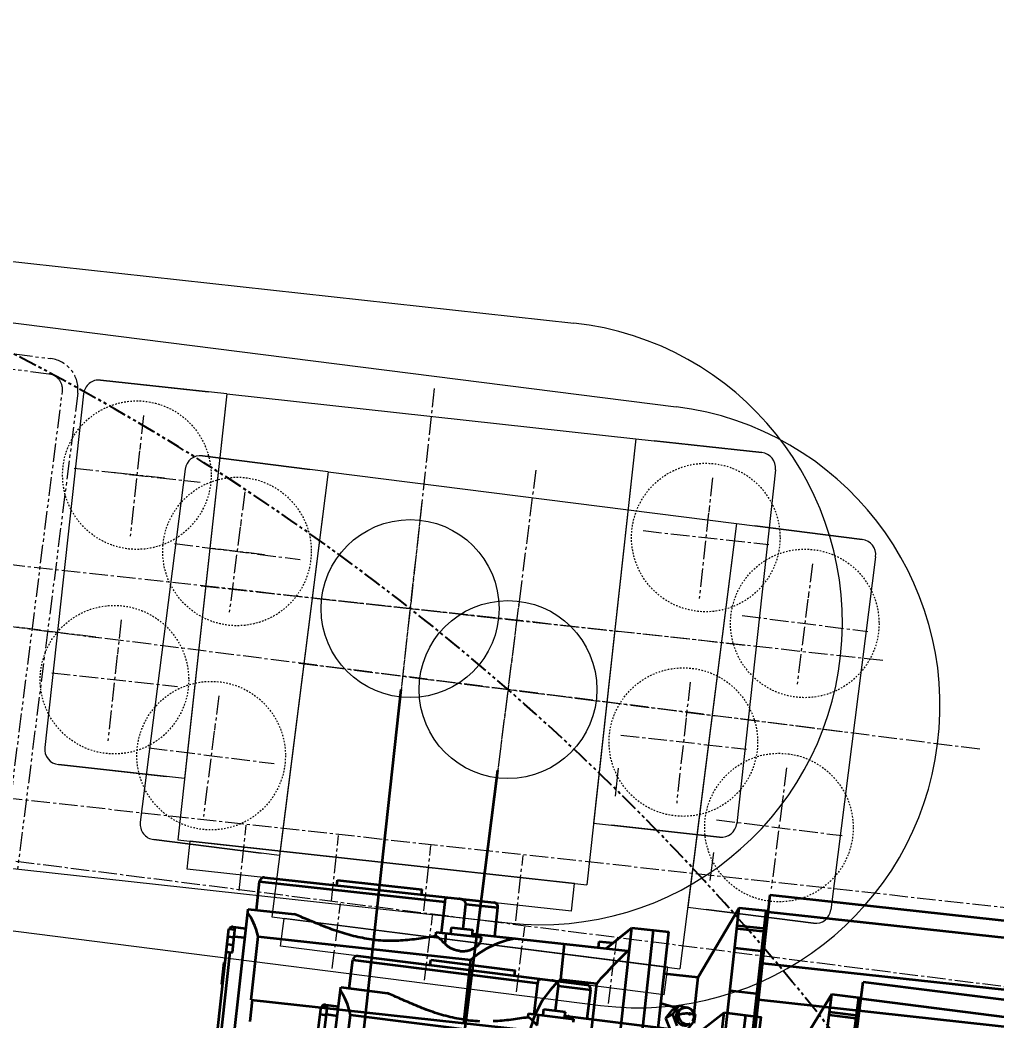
# Model space of a CAD drawing. Header units: millimetres. Extents: x -50460 to 50460, y -35640 to 35640.
# Drawn here: x 18241 to 18872, y -3722 to -3075 of the extents above; entities that cross this region are included whole.
import ezdxf

# ---------------------------------------------------------------- set-up
doc = ezdxf.new("R2010")
doc.units = ezdxf.units.MM
for name, pattern in [('双点画线', [22, 12, -2, 2, -2, 2, -2]), ('点画线', [18, 12, -2, 2, -2]), ('虚线', [2, 1, -1])]:
    doc.linetypes.add(name, pattern=pattern)
doc.layers.get('0').update_dxf_attribs({"lineweight": 35})
for name, color, linetype, lineweight in [('7', 30, '双点画线', 18), ('CDRAFT0', 7, 'Continuous', 15), ('EB0', 7, 'Continuous', 15), ('EB0_1', 7, 'Continuous', 15), ('中心线层', 1, '点画线', 18), ('尺寸线层', 4, 'Continuous', 18), ('粗实线层', 7, 'Continuous', 15), ('粗实线层_1', 7, 'Continuous', 15), ('虚线层', 100, '虚线', 18)]:
    doc.layers.add(name, color=color, linetype=linetype, lineweight=lineweight)
doc.styles.get("Standard").update_dxf_attribs({"font": ''})
doc.styles.get('Standard').set_extended_font_data('宋体')
doc.dimstyles.new('AM_DEMATIC$0', dxfattribs={"dimscale": 120, "dimtxt": 3, "dimasz": 1.5, "dimexe": 1, "dimexo": 0, "dimgap": 1, "dimtad": 1, "dimdsep": 46, "dimtxsty": 'Standard', "dimblk": '_CAXARROW', "dimcen": 0, "dimdle": 3, "dimclrd": 256, "dimclre": 256, "dimclrt": 2, "dimadec": 0, "dimazin": 2, "dimtfac": 0.707107, "dimtdec": 3, "dimtmove": 0, "dimatfit": 3, "dimfxl": 1, "dimfrac": 2, "dimtolj": 1, "dimlwd": 18, "dimarcsym": 0})

# ---------------------------------------------------------------- blocks, each defined once
blk = doc.blocks.new('*X513')
at = {"layer": '尺寸线层', "linetype": 'Continuous', "lineweight": 18, "transparency": 16777216}
for points in [[(22089.95, -1589.73), (22112.45, -1769.73), (22067.45, -1769.73)], [(22089.95, -15589.73), (22112.45, -15409.73), (22067.45, -15409.73)]]:
    blk.add_hatch(color=256, dxfattribs=at).paths.add_polyline_path(points, flags=0)
at = {"layer": '尺寸线层', "transparency": 16777216}
for p, q in [((14580.26, -1589.73), (22209.95, -1589.73)), ((14580.26, -15589.73), (22209.95, -15589.73))]:
    blk.add_line(p, q, dxfattribs=at)
at = {"layer": '尺寸线层', "linetype": 'Continuous', "lineweight": 18, "transparency": 16777216}
blk.add_line((22089.95, -1589.73), (22089.95, -15589.73), dxfattribs=at)
at = {"layer": '尺寸线层', "color": 2, "transparency": 16777216, "insert": (21789.95, -8576.73), "char_height": 360, "width": 2392, "attachment_point": 5, "rotation": 90, "line_spacing_factor": 1.37}
blk.add_mtext('14000', dxfattribs=at)
blk = doc.blocks.new('_CAXARROW')
blk.add_hatch(color=0).paths.add_polyline_path([(0, 0), (-1, 0.125), (-1, -0.125)], flags=0)
blk = doc.blocks.new('*X592')
at = {"layer": 'EB0'}
blk.add_circle((-104.37, 11.44), 57.5, dxfattribs=at)
at = {"layer": 'EB0_1'}
for p, q in [((-450.92, 245.61), (1.37, 196.02)), ((-493.42, -142.07), (-41.13, -191.66))]:
    blk.add_line(p, q, dxfattribs=at)
blk.add_arc((-19.88, 2.18), 195, 263.74311, 83.74311, dxfattribs=at)
at = {"layer": '中心线层'}
for p, q in [((201.19, -22.06), (-3507.68, 384.58)), ((-96.81, 80.45), (-111.94, -57.56)), ((-164.51, 18.04), (-44.23, 4.85))]:
    blk.add_line(p, q, dxfattribs=at)
blk = doc.blocks.new('*X595')
at = {"layer": 'CDRAFT0', "color": 1, "linetype": 'Continuous', "lineweight": 35}
for p, q in [((-13.84, -126.24), (13.84, 126.24)), ((-79.76, -16.4), (-77.74, 2.08)), ((-77.74, 2.08), (42.14, -11.06)), ((-74.54, 4.65), (73.77, -11.61)), ((-27.72, -0.48), (-27.34, 3)), ((-27.34, 3), (27.34, -3)), ((26.95, -6.48), (27.34, -3)), ((39.95, -31.04), (42.14, -11.06)), ((42.14, -11.06), (42.16, -10.9)), ((42.16, -10.9), (42.18, -10.74)), ((42.18, -10.74), (42.2, -10.58)), ((42.2, -10.58), (42.22, -10.42)), ((42.22, -10.42), (42.25, -10.27)), ((42.25, -10.27), (42.27, -10.12)), ((42.27, -10.12), (42.3, -9.98)), ((42.3, -9.98), (42.33, -9.84)), ((42.33, -9.84), (42.36, -9.71)), ((42.36, -9.71), (42.39, -9.58)), ((42.39, -9.58), (42.42, -9.46)), ((42.42, -9.46), (42.45, -9.34)), ((42.45, -9.34), (42.49, -9.22)), ((42.49, -9.22), (42.53, -9.11)), ((42.53, -9.11), (42.58, -9.01)), ((42.58, -9.01), (42.62, -8.91)), ((42.62, -8.91), (42.67, -8.82)), ((42.67, -8.82), (42.73, -8.74)), ((42.73, -8.74), (42.79, -8.66)), ((42.79, -8.66), (42.85, -8.59)), ((42.85, -8.59), (42.92, -8.53)), ((42.92, -8.53), (42.99, -8.48)), ((42.99, -8.48), (43.07, -8.43)), ((43.07, -8.43), (43.16, -8.39)), ((43.16, -8.39), (43.25, -8.36)), ((43.25, -8.36), (43.34, -8.34)), ((43.34, -8.34), (43.45, -8.33)), ((43.45, -8.33), (43.55, -8.32)), ((43.55, -8.32), (43.67, -8.32)), ((43.67, -8.32), (43.78, -8.32)), ((43.78, -8.32), (43.91, -8.34)), ((51.38, -9.16), (51.09, -9.12)), ((51.67, -9.2), (51.38, -9.16)), ((51.95, -9.25), (51.67, -9.2)), ((52.23, -9.3), (51.95, -9.25)), ((52.51, -9.37), (52.23, -9.3)), ((52.78, -9.44), (52.51, -9.37)), ((53.04, -9.53), (52.78, -9.44)), ((53.28, -9.62), (53.04, -9.53)), ((53.52, -9.71), (53.28, -9.62)), ((53.74, -9.82), (53.52, -9.71)), ((53.95, -9.93), (53.74, -9.82)), ((53.75, -28.53), (55.5, -12.52)), ((54.14, -10.05), (53.95, -9.93)), ((54.33, -10.18), (54.14, -10.05)), ((54.5, -10.31), (54.33, -10.18)), ((54.66, -10.45), (54.5, -10.31)), ((54.8, -10.59), (54.66, -10.45)), ((54.93, -10.74), (54.8, -10.59)), ((55.05, -10.9), (54.93, -10.74)), ((55.16, -11.06), (55.05, -10.9)), ((55.25, -11.22), (55.16, -11.06)), ((55.33, -11.4), (55.25, -11.22)), ((55.4, -11.58), (55.33, -11.4)), ((55.45, -11.76), (55.4, -11.58)), ((55.49, -11.95), (55.45, -11.76)), ((55.51, -12.14), (55.49, -11.95)), ((55.5, -12.52), (55.51, -12.33)), ((55.5, -12.52), (76.34, -14.81)), ((55.51, -12.33), (55.51, -12.14)), ((228.1, -227.21), (252.29, -6.54)), ((252.29, -6.54), (480.42, -31.55)), ((-99.4, -145.03), (-85.23, -15.81)), ((-85.23, -15.81), (-55.11, -19.11)), ((-85.23, -15.81), (-85.23, -15.81)), ((-54.07, -19.52), (-55.11, -19.11)), ((74.31, -33.3), (76.34, -14.81)), ((205.71, -59.78), (232.26, -14.9)), ((210.35, -214.7), (232.26, -14.9)), ((227.75, -216.61), (249.66, -16.81)), ((232.26, -14.9), (251.15, -16.97)), ((251.09, -17.49), (479.22, -42.5)), ((-53.01, -19.95), (-54.07, -19.52)), ((-51.93, -20.39), (-53.01, -19.95)), ((-50.83, -20.84), (-51.93, -20.39)), ((-49.71, -21.31), (-50.83, -20.84)), ((-48.58, -21.78), (-49.71, -21.31)), ((-47.42, -22.26), (-48.58, -21.78)), ((-46.26, -22.76), (-47.42, -22.26)), ((-45.07, -23.26), (-46.26, -22.76)), ((-43.87, -23.76), (-45.07, -23.26)), ((-42.65, -24.27), (-43.87, -23.76)), ((-41.42, -24.79), (-42.65, -24.27)), ((-40.17, -25.3), (-41.42, -24.79)), ((-38.9, -25.82), (-40.17, -25.3)), ((-37.63, -26.33), (-38.9, -25.82)), ((-108.81, -129.92), (-97.69, -28.52)), ((-97.69, -28.52), (-93.71, -28.96)), ((-95.04, -27.3), (-86.59, -28.23)), ((-94.2, -33.43), (-93.55, -27.47)), ((-36.34, -26.85), (-37.63, -26.33)), ((-35.03, -27.36), (-36.34, -26.85)), ((-33.72, -27.87), (-35.03, -27.36)), ((-32.39, -28.37), (-33.72, -27.87)), ((-31.04, -28.87), (-32.39, -28.37)), ((-29.69, -29.35), (-31.04, -28.87)), ((-28.33, -29.83), (-29.69, -29.35)), ((-26.95, -30.3), (-28.33, -29.83)), ((-25.57, -30.76), (-26.95, -30.3)), ((-24.17, -31.2), (-25.57, -30.76)), ((-22.77, -31.63), (-24.17, -31.2)), ((-21.36, -32.04), (-22.77, -31.63)), ((-19.94, -32.44), (-21.36, -32.04)), ((36.14, -32.98), (36.39, -30.65)), ((36.39, -30.65), (65.7, -33.86)), ((42.17, -38.26), (42.92, -31.37)), ((45.82, -31.68), (46.26, -27.71)), ((46.26, -27.71), (60.17, -29.23)), ((59.74, -33.21), (60.17, -29.23)), ((59.9, -31.72), (160.3, -42.72)), ((62.42, -32.1), (62.1, -31.96)), ((62.73, -32.24), (62.42, -32.1)), ((63.03, -32.39), (62.73, -32.24)), ((145.49, -186.97), (162.93, -27.92)), ((146.38, -41.2), (162.93, -27.92)), ((159.41, -188.5), (176.84, -29.45)), ((162.93, -27.92), (186.78, -30.54)), ((169.35, -189.59), (186.78, -30.54)), ((230.8, -28.24), (249.68, -30.32)), ((231.01, -26.32), (249.89, -28.39)), ((-98.78, -38.46), (-94.8, -38.9)), ((-98.24, -33.49), (-94.26, -33.93)), ((-95.35, -43.87), (-94.2, -33.43)), ((-94.2, -33.43), (-87.25, -34.2)), ((-83.12, -74.38), (-78.63, -33.43)), ((-78.63, -33.43), (58.86, -48.5)), ((-18.51, -32.82), (-19.94, -32.44)), ((-17.08, -33.19), (-18.51, -32.82)), ((-15.64, -33.53), (-17.08, -33.19)), ((-14.2, -33.85), (-15.64, -33.53)), ((-12.75, -34.16), (-14.2, -33.85)), ((-11.3, -34.44), (-12.75, -34.16)), ((-9.85, -34.7), (-11.3, -34.44)), ((-8.39, -34.94), (-9.85, -34.7)), ((-6.94, -35.16), (-8.39, -34.94)), ((-5.48, -35.35), (-6.94, -35.16)), ((-4.03, -35.53), (-5.48, -35.35)), ((-4.03, -35.53), (-2.57, -35.68)), ((-2.57, -35.68), (-1.11, -35.81)), ((-1.11, -35.81), (0.35, -35.91)), ((0.35, -35.91), (1.83, -36)), ((1.83, -36), (3.3, -36.06)), ((3.3, -36.06), (4.78, -36.1)), ((4.78, -36.1), (6.26, -36.12)), ((6.26, -36.12), (7.73, -36.12)), ((7.73, -36.12), (9.21, -36.1)), ((9.21, -36.1), (10.69, -36.06)), ((10.69, -36.06), (12.17, -36)), ((12.17, -36), (13.64, -35.92)), ((13.64, -35.92), (15.11, -35.83)), ((15.11, -35.83), (16.57, -35.72)), ((16.57, -35.72), (18.03, -35.59)), ((18.03, -35.59), (19.48, -35.45)), ((19.48, -35.45), (20.93, -35.29)), ((20.93, -35.29), (22.36, -35.12)), ((22.36, -35.12), (23.79, -34.94)), ((23.79, -34.94), (25.21, -34.75)), ((25.21, -34.75), (26.62, -34.55)), ((26.62, -34.55), (28.02, -34.34)), ((28.02, -34.34), (29.4, -34.12)), ((29.4, -34.12), (30.78, -33.9)), ((30.78, -33.9), (32.14, -33.68)), ((32.14, -33.68), (33.49, -33.45)), ((33.49, -33.45), (34.82, -33.21)), ((34.82, -33.21), (36.14, -32.98)), ((42.5, -38.59), (42.17, -38.26)), ((42.85, -38.92), (42.5, -38.59)), ((63.31, -32.55), (63.03, -32.39)), ((63.58, -32.71), (63.31, -32.55)), ((63.83, -32.88), (63.58, -32.71)), ((63.64, -39.03), (63.9, -38.77)), ((64.07, -33.05), (63.83, -32.88)), ((63.9, -38.77), (64.13, -38.51)), ((64.28, -33.22), (64.07, -33.05)), ((64.13, -38.51), (64.35, -38.25)), ((64.48, -33.4), (64.28, -33.22)), ((64.35, -38.25), (64.56, -37.99)), ((64.66, -33.58), (64.48, -33.4)), ((64.56, -37.99), (64.74, -37.72)), ((64.83, -33.77), (64.66, -33.58)), ((64.74, -37.72), (64.91, -37.46)), ((64.91, -37.46), (65.06, -37.19)), ((65.06, -37.19), (65.18, -36.93)), ((65.18, -36.93), (65.29, -36.67)), ((65.29, -36.67), (65.37, -36.4)), ((65.37, -36.4), (65.44, -36.14)), ((65.44, -36.14), (65.48, -35.89)), ((65.48, -35.87), (65.7, -33.86)), ((116.92, -61.23), (119.44, -38.25)), ((141.41, -40.65), (141.85, -36.68)), ((141.85, -36.68), (150.79, -37.66)), ((-104.69, -115.28), (-96.84, -43.71)), ((-99.33, -43.43), (-95.35, -43.87)), ((43.21, -39.24), (42.85, -38.92)), ((43.6, -39.55), (43.21, -39.24)), ((44, -39.86), (43.6, -39.55)), ((44.41, -40.15), (44, -39.86)), ((44.83, -40.44), (44.41, -40.15)), ((45.26, -40.71), (44.83, -40.44)), ((45.71, -40.96), (45.26, -40.71)), ((46.18, -41.22), (45.71, -40.96)), ((46.68, -41.47), (46.18, -41.22)), ((47.2, -41.7), (46.68, -41.47)), ((47.74, -41.92), (47.2, -41.7)), ((48.29, -42.13), (47.74, -41.92)), ((48.86, -42.31), (48.29, -42.13)), ((49.44, -42.47), (48.86, -42.31)), ((50.02, -42.61), (49.44, -42.47)), ((50.61, -42.73), (50.02, -42.61)), ((51.19, -42.82), (50.61, -42.73)), ((51.76, -42.89), (51.19, -42.82)), ((51.76, -42.89), (52.34, -42.94)), ((52.34, -42.94), (52.94, -42.97)), ((52.94, -42.97), (53.53, -42.97)), ((53.53, -42.97), (54.14, -42.95)), ((54.14, -42.95), (54.73, -42.9)), ((54.73, -42.9), (55.33, -42.84)), ((55.33, -42.84), (55.91, -42.75)), ((55.91, -42.75), (56.48, -42.64)), ((56.48, -42.64), (57.02, -42.52)), ((57.02, -42.52), (57.55, -42.38)), ((57.55, -42.38), (58.06, -42.22)), ((58.06, -42.22), (58.54, -42.06)), ((58.54, -42.06), (59.02, -41.89)), ((59.02, -41.89), (59.49, -41.69)), ((59.49, -41.69), (59.95, -41.49)), ((59.95, -41.49), (60.4, -41.27)), ((60.4, -41.27), (60.84, -41.04)), ((60.84, -41.04), (61.26, -40.81)), ((61.26, -40.81), (61.66, -40.56)), ((61.66, -40.56), (62.05, -40.31)), ((62.05, -40.31), (62.41, -40.06)), ((62.41, -40.06), (62.75, -39.8)), ((62.75, -39.8), (63.07, -39.54)), ((63.07, -39.54), (63.37, -39.28)), ((63.37, -39.28), (63.64, -39.03)), ((156.02, -46.95), (158.12, -44.86)), ((158.12, -44.86), (160.3, -42.72)), ((229.41, -40.9), (248.3, -42.97)), ((-102.11, -64.25), (-100.59, -50.34)), ((-100.59, -50.34), (-100.09, -50.39)), ((54.37, -89.46), (58.86, -48.5)), ((150.17, -52.92), (152.05, -50.97)), ((152.05, -50.97), (154, -48.99)), ((154, -48.99), (156.02, -46.95)), ((247.45, -50.69), (475.58, -75.7)), ((144.95, -58.51), (146.63, -56.68)), ((146.63, -56.68), (148.37, -54.82)), ((148.37, -54.82), (150.17, -52.92)), ((183.84, -57.38), (205.71, -59.78)), ((-102.11, -64.25), (-101.61, -64.31)), ((116.92, -61.23), (140.28, -63.79)), ((136.48, -98.46), (140.28, -63.79)), ((140.28, -63.79), (141.78, -62.06)), ((141.78, -62.06), (143.33, -60.3)), ((143.33, -60.3), (144.95, -58.51)), ((203.13, -83.27), (205.71, -59.78)), ((226.39, -68.42), (245.28, -70.5)), ((-83.84, -88.39), (-82.31, -74.47)), ((-83.12, -74.38), (154.97, -100.49)), ((191.28, -79.63), (181.72, -76.69)), ((244.87, -74.21), (473, -99.22)), ((184.98, -86.23), (189.2, -80.89)), ((184.98, -86.23), (189.32, -83.61)), ((189.2, -80.89), (193.54, -78.26)), ((189.32, -83.61), (193.54, -78.26)), ((192.13, -91.12), (189.32, -83.61)), ((193.51, -81.07), (194.95, -80.19)), ((197.34, -79.43), (193.54, -78.26)), ((194.95, -80.19), (195.27, -80.01)), ((195.27, -80.01), (195.61, -79.85)), ((195.61, -79.85), (195.9, -79.74)), ((195.9, -79.74), (196.2, -79.64)), ((196.2, -79.64), (196.58, -79.54)), ((196.58, -79.54), (196.97, -79.47)), ((196.97, -79.47), (197.29, -79.44)), ((197.29, -79.44), (197.62, -79.42)), ((197.62, -79.42), (197.97, -79.43)), ((197.97, -79.43), (198.31, -79.45)), ((198.79, -79.53), (198.31, -79.45)), ((199.25, -79.64), (198.79, -79.53)), ((199.53, -79.73), (199.25, -79.64)), ((199.8, -79.84), (199.53, -79.73)), ((200.07, -79.96), (199.8, -79.84)), ((200.33, -80.09), (200.07, -79.96)), ((200.58, -80.23), (200.33, -80.09)), ((200.8, -80.38), (200.58, -80.23)), ((201.02, -80.53), (200.8, -80.38)), ((201.23, -80.7), (201.02, -80.53)), ((201.43, -80.87), (201.23, -80.7)), ((201.62, -81.06), (201.43, -80.87)), ((201.81, -81.26), (201.62, -81.06)), ((201.98, -81.46), (201.81, -81.26)), ((202.15, -81.68), (201.98, -81.46)), ((202.3, -81.89), (202.15, -81.68)), ((202.44, -82.11), (202.3, -81.89)), ((202.56, -82.34), (202.44, -82.11)), ((202.68, -82.57), (202.56, -82.34)), ((202.79, -82.81), (202.68, -82.57)), ((202.89, -83.05), (202.79, -82.81)), ((202.97, -83.3), (202.89, -83.05)), ((204.12, -83.57), (202.95, -83.21)), ((203.05, -83.55), (202.97, -83.3)), ((203.11, -83.82), (203.05, -83.55)), ((203.16, -84.09), (203.11, -83.82)), ((203.2, -84.36), (203.16, -84.09)), ((203.86, -85.06), (204.12, -83.57)), ((187.79, -93.74), (184.98, -86.23)), ((191.54, -85.25), (192.99, -84.37)), ((199.16, -93.28), (203.39, -87.94)), ((202.2, -88.18), (202.39, -87.9)), ((202.39, -87.9), (202.56, -87.6)), ((202.56, -87.6), (202.72, -87.31)), ((202.72, -87.31), (202.85, -87)), ((202.85, -87), (203.01, -86.53)), ((203.39, -87.94), (202.94, -86.75)), ((203.01, -86.53), (203.13, -86.05)), ((203.13, -86.05), (203.17, -85.8)), ((203.17, -85.8), (203.21, -85.5)), ((203.22, -84.64), (203.2, -84.36)), ((203.21, -85.5), (203.23, -85.21)), ((203.21, -89.52), (203.41, -88.03)), ((203.24, -84.92), (203.22, -84.64)), ((203.23, -85.21), (203.24, -84.92)), ((203.41, -88.03), (203.63, -86.55)), ((203.63, -86.55), (203.86, -85.06))]:
    blk.add_line(p, q, dxfattribs=at)
for centre, radius, start, end in [((-74.85, 1.77), 2.9, 83.74314, 173.74301), ((73.46, -14.49), 2.9, 353.74326, 83.74317), ((-95.31, -29.79), 2.5, 173.58438, 173.74314), ((-95.31, -29.79), 2.5, 83.74314, 150.16473), ((98.16, -93.85), 60, 100.03007, 130.90971), ((156.99, -107.75), 61.4, 130.73613, 167.19681)]:
    blk.add_arc(centre, radius, start, end, dxfattribs=at)
for centre, major_axis, ratio, start_param, end_param in [((-100.74, -72.04), (6.54, 59.64), 0.404026, 5.459973, 5.889783), ((7.79, -83.94), (6.54, 59.64), 0.848485, 5.672399, 5.822609), ((196.35, -85.77), (-2.85, 4.71), 0.826343, 6.28308, 9.424673), ((197.8, -84.9), (-2.85, 4.71), 0.826343, 6.28308, 9.424673), ((197.36, -84.85), (4.99, 0.31), 0.301026, 1.04822, 2.619017), ((198.23, -84.95), (4.99, 0.31), 0.301026, 6.283094, 7.331406)]:
    blk.add_ellipse(centre, major_axis=major_axis, ratio=ratio, start_param=start_param, end_param=end_param, dxfattribs=at)
blk.add_ellipse((200.21, -83.44), major_axis=(-0.259, 0.428), ratio=0.826343, dxfattribs=at)
blk = doc.blocks.new('*X596')
at = {"layer": 'EB0_1'}
for p, q in [((-126.22, -4.27), (-124.26, 13.62)), ((124.26, -13.62), (-124.26, 13.62)), ((122.29, -31.52), (-126.22, -4.27)), ((122.29, -31.52), (124.26, -13.62))]:
    blk.add_line(p, q, dxfattribs=at)
at = {"layer": '中心线层', "linetype": '点画线', "lineweight": 18}
for p, q in [((-92.54, -18.23), (-87.91, 24.01)), ((-32.9, -24.77), (-28.26, 17.47)), ((26.75, -31.31), (31.38, 10.93)), ((86.39, -37.85), (91.02, 4.39))]:
    blk.add_line(p, q, dxfattribs=at)
at = {"layer": '中心线层'}
blk.add_line((-4.21, -38.38), (2.09, 19.05), dxfattribs=at)
blk = doc.blocks.new('*X593')
at = {"layer": 'EB0_1'}
for p, q in [((3097.15, -213.82), (3015.63, -204.88)), ((3015.63, -204.88), (3085.22, -212.51)), ((3004.6, -213.73), (2979.54, -442.36)), ((3097.15, -213.82), (3065.54, -502.09)), ((3097.15, -213.82), (3069.9, -462.33)), ((3097.15, -213.82), (3361.56, -242.81)), ((3361.56, -242.81), (3329.96, -531.08)), ((3361.56, -242.81), (3334.31, -491.32)), ((3361.56, -242.81), (3443.07, -251.75)), ((3443.07, -251.75), (3373.49, -244.12)), ((3451.92, -262.78), (3426.86, -491.41)), ((3069.9, -462.33), (2988.39, -453.39)), ((2988.39, -453.39), (3057.97, -461.02)), ((3350.29, -455.75), (3348.3, -473.84)), ((3334.31, -491.32), (3415.83, -500.26)), ((3415.83, -500.26), (3346.24, -492.63)), ((3065.54, -502.09), (3329.96, -531.08))]:
    blk.add_line(p, q, dxfattribs=at)
blk.add_circle((3215.73, -352.57), 57.5, dxfattribs=at)
for centre, start, end in [((3014.54, -214.82), 83.74314, 173.74314), ((3441.98, -261.69), 353.74314, 83.74314), ((2989.48, -443.45), 173.74314, 263.74314), ((3416.92, -490.32), 263.74314, 353.74314)]:
    blk.add_arc(centre, 10, start, end, dxfattribs=at)
at = {"layer": '中心线层', "linetype": '点画线', "lineweight": 18}
for p, q in [((3231.32, -210.42), (3197.42, -519.57)), ((3043.39, -227.66), (3040.96, -249.82)), ((3056.97, -268.27), (3021.19, -264.34)), ((3411.19, -267.98), (3408.76, -290.15)), ((3080.54, -337.75), (3350.92, -367.39)), ((3028.9, -359.86), (3026.47, -382.03)), ((3396.69, -400.19), (3394.26, -422.36))]:
    blk.add_line(p, q, dxfattribs=at)
at = {"layer": '中心线层'}
for p, q in [((3040.81, -250.53), (3034.76, -305.71)), ((2998.62, -261.87), (3079.94, -270.78)), ((3408.61, -290.85), (3402.56, -346.04)), ((3366.42, -302.19), (3447.74, -311.11)), ((3432.43, -376.33), (3356.88, -368.05)), ((3026.31, -382.74), (3020.26, -437.92)), ((2984.13, -394.08), (3065.45, -402.99)), ((3394.11, -423.06), (3388.06, -478.24)), ((3351.93, -434.4), (3433.24, -443.32))]:
    blk.add_line(p, q, dxfattribs=at)
at = {"layer": '虚线层', "linetype": '虚线', "lineweight": 18}
for centre in [(3039.08, -266.3), (3406.87, -306.62), (3024.58, -398.51), (3392.38, -438.83)]:
    blk.add_circle(centre, 48, dxfattribs=at)
at = {"layer": '尺寸线层'}
for name, p in [('*X595', (3196.17, -531)), ('*X596', (3197.75, -516.59))]:
    blk.add_blockref(name, p, dxfattribs=at)
blk = doc.blocks.new('*X566')
at = {"layer": '中心线层', "linetype": '点画线', "lineweight": 18}
blk.add_line((-4378, 329.1), (817.65, -240.54), dxfattribs=at)
at = {"layer": 'EB0'}
blk.add_blockref('*X593', (-3215.73, 352.57), dxfattribs=at)
at = {"layer": '粗实线层'}
blk.add_blockref('*X592', (104.37, -11.44), dxfattribs=at)
blk = doc.blocks.new('*X624')
at = {"layer": '7'}
for p, q in [((2415.55, 54.82), (2723.09, 15.85)), ((2721.83, 5.93), (2414.29, 44.9)), ((2691.53, -312.79), (2730.5, -5.25)), ((2740.42, -6.5), (2701.45, -314.05))]:
    blk.add_line(p, q, dxfattribs=at)
for radius, start in [(20, 352.7792), (10, 352.77923)]:
    blk.add_arc((2720.58, -3.99), radius, start, 82.7792, dxfattribs=at)
at = {"layer": '中心线层', "linetype": '点画线', "lineweight": 18}
blk.add_line((2336.94, -111.62), (2753.83, -164.44), dxfattribs=at)
blk = doc.blocks.new('*X600')
at = {"layer": '粗实线层_1'}
blk.add_blockref('*X624', (-1515.57, 7.56), dxfattribs=at)
blk = doc.blocks.new('*X625')
at = {"layer": 'EB0'}
blk.add_circle((-104.17, 13.2), 57.5, dxfattribs=at)
at = {"layer": 'EB0_1'}
for p, q in [((-446.72, 253.16), (4.67, 195.97)), ((-495.74, -133.75), (-44.35, -190.94))]:
    blk.add_line(p, q, dxfattribs=at)
blk.add_arc((-19.84, 2.51), 195, 262.77918, 82.77918, dxfattribs=at)
at = {"layer": '中心线层'}
for p, q in [((200.79, -25.44), (-3500.72, 443.53)), ((-95.44, 82.06), (-112.89, -55.67)), ((-164.19, 20.8), (-44.15, 5.59))]:
    blk.add_line(p, q, dxfattribs=at)
blk = doc.blocks.new('*X628')
at = {"layer": 'CDRAFT0', "color": 1, "linetype": 'Continuous', "lineweight": 35}
for p, q in [((-15.96, -125.99), (15.96, 125.99)), ((-80.03, -15.06), (-77.69, 3.39)), ((-77.69, 3.39), (41.95, -11.77)), ((-74.45, 5.9), (73.57, -12.85)), ((-27.72, -0.02), (-27.28, 3.46)), ((-27.28, 3.46), (27.28, -3.46)), ((26.84, -6.93), (27.28, -3.46)), ((39.42, -31.71), (41.95, -11.77)), ((41.95, -11.77), (41.97, -11.61)), ((41.97, -11.61), (41.99, -11.45)), ((41.99, -11.45), (42.02, -11.29)), ((42.02, -11.29), (42.04, -11.13)), ((42.04, -11.13), (42.07, -10.98)), ((42.07, -10.98), (42.1, -10.83)), ((42.1, -10.83), (42.13, -10.69)), ((42.13, -10.69), (42.15, -10.55)), ((42.15, -10.55), (42.19, -10.42)), ((42.19, -10.42), (42.22, -10.29)), ((42.22, -10.29), (42.25, -10.17)), ((42.25, -10.17), (42.29, -10.05)), ((42.29, -10.05), (42.33, -9.94)), ((42.33, -9.94), (42.37, -9.83)), ((42.37, -9.83), (42.42, -9.73)), ((42.42, -9.73), (42.47, -9.63)), ((42.47, -9.63), (42.52, -9.54)), ((42.52, -9.54), (42.57, -9.46)), ((42.57, -9.46), (42.63, -9.38)), ((42.63, -9.38), (42.7, -9.31)), ((42.7, -9.31), (42.77, -9.25)), ((42.77, -9.25), (42.84, -9.2)), ((42.84, -9.2), (42.92, -9.15)), ((42.92, -9.15), (43.01, -9.12)), ((43.01, -9.12), (43.1, -9.09)), ((43.1, -9.09), (43.2, -9.07)), ((43.2, -9.07), (43.3, -9.06)), ((43.3, -9.06), (43.41, -9.05)), ((43.41, -9.05), (43.52, -9.05)), ((43.52, -9.05), (43.64, -9.06)), ((43.64, -9.06), (43.76, -9.07)), ((51.22, -10.02), (50.93, -9.98)), ((51.51, -10.07), (51.22, -10.02)), ((51.79, -10.12), (51.51, -10.07)), ((52.07, -10.18), (51.79, -10.12)), ((52.34, -10.25), (52.07, -10.18)), ((52.61, -10.33), (52.34, -10.25)), ((52.87, -10.42), (52.61, -10.33)), ((53.11, -10.51), (52.87, -10.42)), ((53.35, -10.61), (53.11, -10.51)), ((53.57, -10.72), (53.35, -10.61)), ((53.77, -10.84), (53.57, -10.72)), ((53.97, -10.96), (53.77, -10.84)), ((54.15, -11.09), (53.97, -10.96)), ((54.32, -11.23), (54.15, -11.09)), ((54.47, -11.37), (54.32, -11.23)), ((54.62, -11.51), (54.47, -11.37)), ((54.74, -11.66), (54.62, -11.51)), ((54.86, -11.82), (54.74, -11.66)), ((54.96, -11.98), (54.86, -11.82)), ((55.05, -12.15), (54.96, -11.98)), ((55.13, -12.33), (55.05, -12.15)), ((55.2, -12.51), (55.13, -12.33)), ((55.25, -12.69), (55.2, -12.51)), ((55.28, -12.88), (55.25, -12.69)), ((55.3, -13.07), (55.28, -12.88)), ((224.24, -231.02), (252.14, -10.78)), ((252.14, -10.78), (479.82, -39.63)), ((-101.82, -143.34), (-85.48, -14.37)), ((-85.48, -14.37), (-55.42, -18.18)), ((-85.48, -14.37), (-85.48, -14.37)), ((-54.39, -18.61), (-55.42, -18.18)), ((-53.33, -19.05), (-54.39, -18.61)), ((-52.26, -19.51), (-53.33, -19.05)), ((53.26, -29.43), (55.28, -13.46)), ((55.28, -13.46), (55.3, -13.26)), ((55.28, -13.46), (76.08, -16.09)), ((55.3, -13.26), (55.3, -13.07)), ((73.74, -34.54), (76.08, -16.09)), ((204.68, -63.23), (231.98, -18.81)), ((206.71, -218.21), (231.98, -18.81)), ((231.98, -18.81), (250.83, -21.2)), ((-95.49, -25.7), (-87.06, -26.77)), ((-51.17, -19.98), (-52.26, -19.51)), ((-50.06, -20.47), (-51.17, -19.98)), ((-48.94, -20.96), (-50.06, -20.47)), ((-47.79, -21.46), (-48.94, -20.96)), ((-46.63, -21.98), (-47.79, -21.46)), ((-45.45, -22.5), (-46.63, -21.98)), ((-44.26, -23.02), (-45.45, -22.5)), ((-43.05, -23.55), (-44.26, -23.02)), ((-41.83, -24.09), (-43.05, -23.55)), ((-40.59, -24.62), (-41.83, -24.09)), ((-39.33, -25.16), (-40.59, -24.62)), ((-38.06, -25.7), (-39.33, -25.16)), ((-36.78, -26.23), (-38.06, -25.7)), ((224.07, -220.41), (249.34, -21.01)), ((250.76, -21.71), (478.44, -50.56)), ((-110.98, -128.07), (-98.16, -26.88)), ((-98.79, -31.84), (-94.82, -32.34)), ((-98.16, -26.88), (-94.19, -27.38)), ((-96.07, -42.26), (-94.75, -31.84)), ((-94.75, -31.84), (-94, -25.89)), ((-94.75, -31.84), (-87.81, -32.72)), ((-84.36, -72.98), (-79.18, -32.1)), ((-79.18, -32.1), (58.04, -49.49)), ((-35.49, -26.77), (-36.78, -26.23)), ((-34.18, -27.3), (-35.49, -26.77)), ((-32.86, -27.82), (-34.18, -27.3)), ((-31.53, -28.34), (-32.86, -27.82)), ((-30.18, -28.85), (-31.53, -28.34)), ((-28.82, -29.35), (-30.18, -28.85)), ((-27.46, -29.84), (-28.82, -29.35)), ((-26.08, -30.32), (-27.46, -29.84)), ((-24.69, -30.79), (-26.08, -30.32)), ((-23.3, -31.24), (-24.69, -30.79)), ((-21.89, -31.68), (-23.3, -31.24)), ((-20.48, -32.1), (-21.89, -31.68)), ((-19.06, -32.51), (-20.48, -32.1)), ((35.58, -33.58), (35.87, -31.26)), ((35.87, -31.26), (65.12, -34.96)), ((41.52, -38.97), (42.39, -32.08)), ((45.28, -32.45), (45.78, -28.48)), ((45.78, -28.48), (59.67, -30.24)), ((59.17, -34.21), (59.67, -30.24)), ((142.32, -189.39), (162.43, -30.66)), ((145.67, -43.66), (162.43, -30.66)), ((162.43, -30.66), (186.24, -33.68)), ((230.29, -32.12), (249.14, -34.51)), ((230.53, -30.2), (249.38, -32.59)), ((-17.63, -32.89), (-19.06, -32.51)), ((-16.2, -33.26), (-17.63, -32.89)), ((-14.76, -33.61), (-16.2, -33.26)), ((-13.32, -33.94), (-14.76, -33.61)), ((-11.88, -34.25), (-13.32, -33.94)), ((-10.43, -34.53), (-11.88, -34.25)), ((-8.98, -34.8), (-10.43, -34.53)), ((-7.53, -35.04), (-8.98, -34.8)), ((-6.08, -35.26), (-7.53, -35.04)), ((-4.63, -35.45), (-6.08, -35.26)), ((-4.63, -35.45), (-3.17, -35.63)), ((-3.17, -35.63), (-1.71, -35.78)), ((-1.71, -35.78), (-0.25, -35.91)), ((-0.25, -35.91), (1.22, -36.02)), ((1.22, -36.02), (2.69, -36.11)), ((2.69, -36.11), (4.17, -36.18)), ((13.03, -36.15), (14.5, -36.08)), ((14.5, -36.08), (15.97, -35.99)), ((15.97, -35.99), (17.43, -35.89)), ((17.43, -35.89), (18.88, -35.77)), ((18.88, -35.77), (20.33, -35.64)), ((20.33, -35.64), (21.77, -35.49)), ((21.77, -35.49), (23.2, -35.34)), ((23.2, -35.34), (24.62, -35.17)), ((24.62, -35.17), (26.04, -34.99)), ((26.04, -34.99), (27.44, -34.81)), ((27.44, -34.81), (28.83, -34.61)), ((28.83, -34.61), (30.2, -34.42)), ((30.2, -34.42), (31.57, -34.21)), ((31.57, -34.21), (32.92, -34)), ((32.92, -34), (34.26, -33.79)), ((34.26, -33.79), (35.58, -33.58)), ((59.36, -32.72), (159.56, -45.42)), ((61.87, -33.14), (61.55, -33)), ((62.18, -33.29), (61.87, -33.14)), ((62.48, -33.45), (62.18, -33.29)), ((62.76, -33.61), (62.48, -33.45)), ((63.02, -33.77), (62.76, -33.61)), ((63.27, -33.94), (63.02, -33.77)), ((63.5, -34.12), (63.27, -33.94)), ((63.72, -34.3), (63.5, -34.12)), ((63.91, -34.48), (63.72, -34.3)), ((64.09, -34.66), (63.91, -34.48)), ((64.25, -34.85), (64.09, -34.66)), ((64.87, -36.96), (65.12, -34.96)), ((156.21, -191.15), (176.32, -32.42)), ((166.13, -192.41), (186.24, -33.68))]:
    blk.add_line(p, q, dxfattribs=at)
for centre, radius, start, end in [((-74.81, 3.03), 2.9, 82.7792, 172.77908), ((73.2, -15.73), 2.9, 352.77932, 82.77923), ((-95.8, -28.18), 2.5, 82.7792, 149.2008), ((-95.8, -28.18), 2.5, 172.62045, 172.7792)]:
    blk.add_arc(centre, radius, start, end, dxfattribs=at)
for centre, ratio, start_param, end_param in [((-101.94, -70.34), 0.404026, 5.459973, 5.889783), ((6.38, -84.06), 0.848485, 5.672399, 5.822609)]:
    blk.add_ellipse(centre, major_axis=(7.54, 59.52), ratio=ratio, start_param=start_param, end_param=end_param, dxfattribs=at)
blk = doc.blocks.new('*X629')
at = {"layer": 'EB0_1'}
for p, q in [((-126.27, -2.15), (-124.01, 15.71)), ((124.01, -15.71), (-124.01, 15.71)), ((121.75, -33.57), (-126.27, -2.15)), ((121.75, -33.57), (124.01, -15.71))]:
    blk.add_line(p, q, dxfattribs=at)
at = {"layer": '中心线层', "linetype": '点画线', "lineweight": 18}
for p, q in [((-92.83, -16.67), (-87.49, 25.49)), ((-33.31, -24.21), (-27.97, 17.94)), ((26.22, -31.75), (31.56, 10.4)), ((85.74, -39.29), (91.08, 2.86))]:
    blk.add_line(p, q, dxfattribs=at)
at = {"layer": '中心线层'}
blk.add_line((-4.85, -38.3), (2.41, 19.01), dxfattribs=at)
blk = doc.blocks.new('*X626')
at = {"layer": 'EB0_1'}
for p, q in [((3093.11, -265.89), (3011.76, -255.59)), ((3011.76, -255.59), (3081.21, -264.38)), ((3000.58, -264.25), (2971.67, -492.42)), ((3093.11, -265.89), (3056.66, -553.59)), ((3093.11, -265.89), (3061.69, -513.91)), ((3093.11, -265.89), (3357, -299.33)), ((3357, -299.33), (3320.55, -587.03)), ((3357, -299.33), (3325.58, -547.34)), ((3357, -299.33), (3438.35, -309.63)), ((3438.35, -309.63), (3368.91, -300.83)), ((3447.01, -320.81), (3418.1, -548.99)), ((3061.69, -513.91), (2980.34, -503.6)), ((2980.34, -503.6), (3049.78, -512.4)), ((3342.15, -512.05), (3339.86, -530.1)), ((3325.58, -547.34), (3406.93, -557.65)), ((3406.93, -557.65), (3337.48, -548.85)), ((3056.66, -553.59), (3320.55, -587.03))]:
    blk.add_line(p, q, dxfattribs=at)
blk.add_circle((3209.34, -406.62), 57.5, dxfattribs=at)
for centre, start, end in [((3010.5, -265.51), 82.7792, 172.7792), ((3437.09, -319.55), 352.7792, 82.7792), ((2981.59, -493.68), 172.7792, 262.7792), ((3408.18, -547.73), 262.7792, 352.7792)]:
    blk.add_arc(centre, 10, start, end, dxfattribs=at)
at = {"layer": '中心线层', "linetype": '点画线', "lineweight": 18}
for p, q in [((3227.32, -264.75), (3188.23, -573.29)), ((3039.13, -278.82), (3036.33, -300.95)), ((3052.03, -319.65), (3016.31, -315.13)), ((3406.2, -325.33), (3403.39, -347.45)), ((3074.42, -389.52), (3344.27, -423.71)), ((3022.42, -410.77), (3019.61, -432.89)), ((3389.48, -457.27), (3386.68, -479.4))]:
    blk.add_line(p, q, dxfattribs=at)
at = {"layer": '中心线层'}
for p, q in [((3036.16, -301.65), (3029.19, -356.72)), ((2993.79, -312.28), (3074.95, -322.56)), ((3403.23, -348.16), (3396.25, -403.23)), ((3360.86, -358.78), (3442.02, -369.07)), ((3425.61, -434.02), (3350.22, -424.47)), ((3019.45, -433.59), (3012.47, -488.67)), ((2977.08, -444.22), (3058.23, -454.5)), ((3386.51, -480.1), (3379.53, -535.17)), ((3344.14, -490.73), (3425.3, -501.01))]:
    blk.add_line(p, q, dxfattribs=at)
at = {"layer": '虚线层', "linetype": '虚线', "lineweight": 18}
for centre in [(3034.17, -317.39), (3401.23, -363.89), (3017.45, -449.33), (3384.52, -495.84)]:
    blk.add_circle(centre, 48, dxfattribs=at)
at = {"layer": '尺寸线层'}
for name, p in [('*X628', (3186.78, -584.69)), ('*X629', (3188.6, -570.31))]:
    blk.add_blockref(name, p, dxfattribs=at)
blk = doc.blocks.new('*X599')
at = {"layer": '尺寸线层'}
blk.add_blockref('*X600', (-1502.98, 190.43), dxfattribs=at)
at = {"layer": '中心线层', "linetype": '点画线', "lineweight": 18}
blk.add_line((-4371.85, 402.71), (813.48, -254.27), dxfattribs=at)
at = {"layer": 'EB0'}
blk.add_blockref('*X626', (-3209.34, 406.62), dxfattribs=at)
at = {"layer": '粗实线层'}
blk.add_blockref('*X625', (104.17, -13.2), dxfattribs=at)

msp = doc.modelspace()

# ---------------------------------------------------------------- linework, layer by layer
at = {"layer": '7', "linetype": '双点画线', "lineweight": 25}
msp.add_arc((17505.258, -4714.726), 1600, 0, 90, dxfattribs=at)

# ---------------------------------------------------------------- dimensions: what is measured, and where the dimension line sits
at = {"layer": '尺寸线层'}
dim = msp.add_linear_dim(base=(22089.946, -15589.726), p1=(14580.258, -1589.726), p2=(14580.258, -15589.726), angle=270, dimstyle='AM_DEMATIC$0', override={"dimsah": 1, "dimtfill": 1, "dimtzin": 8}, dxfattribs=at)
dim.commit()
dim.dimension.update_dxf_attribs({"geometry": '*X513', "text_midpoint": (22089.946, -8589.726)})

# ---------------------------------------------------------------- next in the draw order: block references
msp.add_blockref('*X566', (18492.798, -3455.852), dxfattribs=at)

# ---------------------------------------------------------------- next in the draw order: block references
msp.add_blockref('*X599', (18556.05, -3508.146), dxfattribs=at)

doc.saveas('drawing.dxf')
